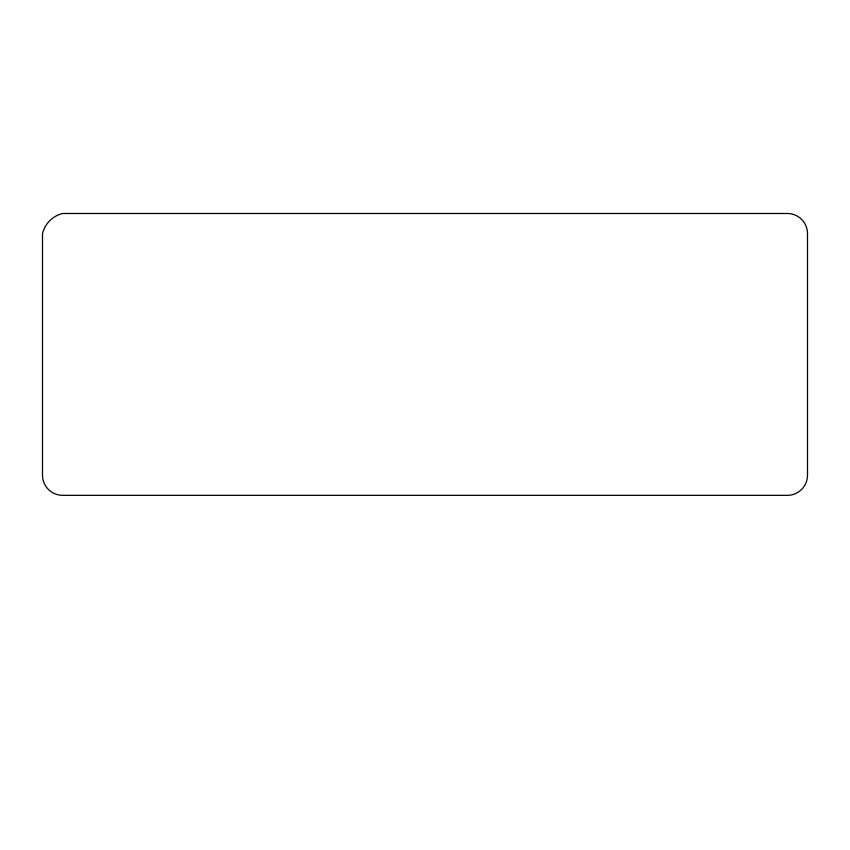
<?xml version="1.0" encoding="UTF-8"?>
<svg xmlns="http://www.w3.org/2000/svg" width="850" height="850" viewBox="0 0 850 850"><rect width="100%" height="100%" fill="white"/><g stroke="black" fill="none" stroke-linecap="round" stroke-linejoin="round"><path stroke-width="1.27" d="M787.366 213.499L62.634 213.499A27.179 27.179 0 0 0 42.5 233.623L42.5 475.203A20.134 20.134 0 0 0 62.634 495.337L787.366 495.337A20.134 20.134 0 0 0 807.5 475.203L807.5 233.623A20.134 20.134 0 0 0 787.366 213.499"/></g></svg>
